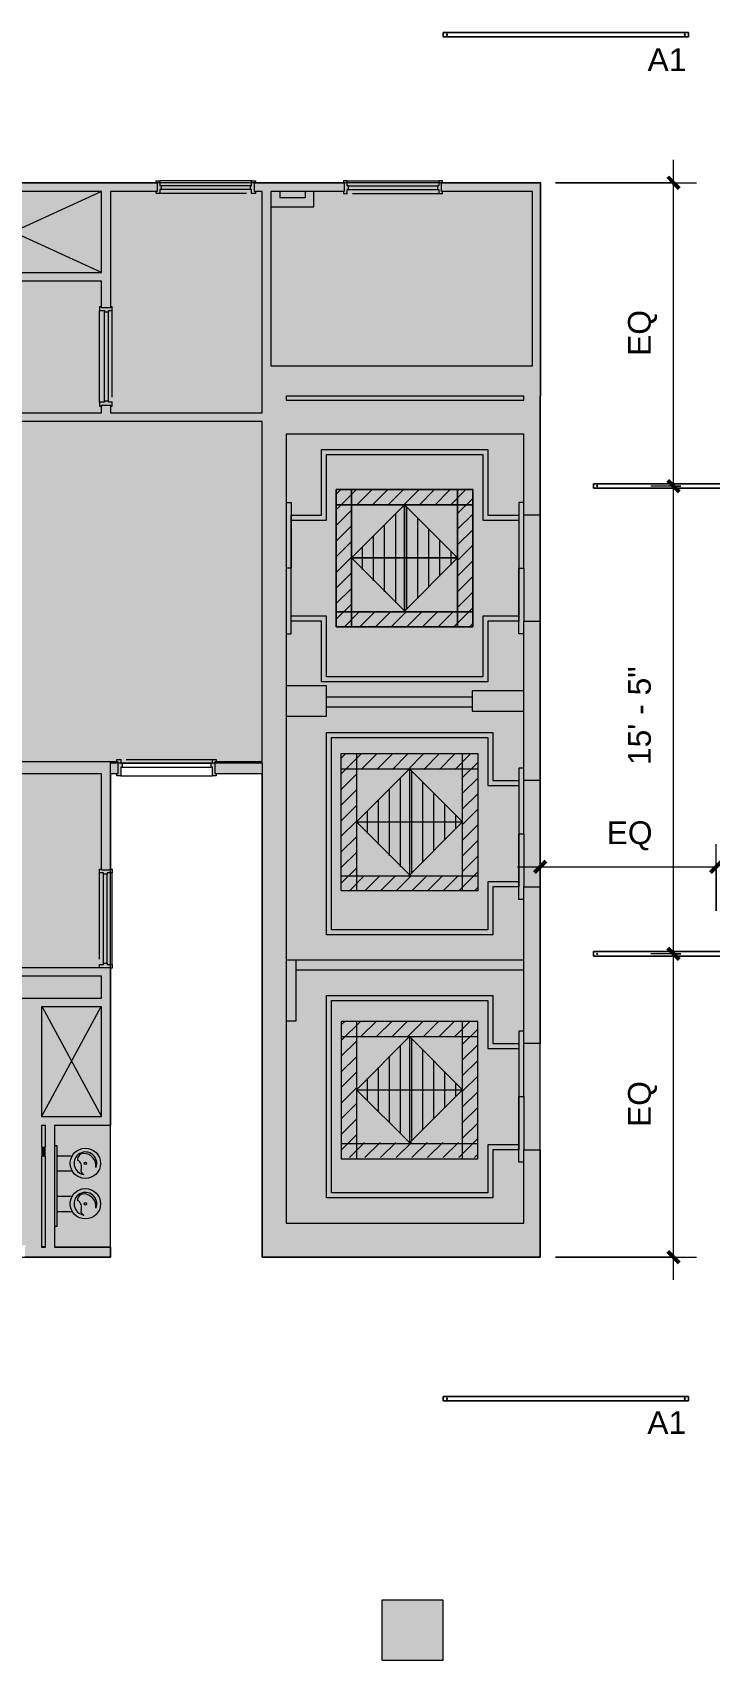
# Model space of a CAD drawing. Header units: inches. Extents: x 456 to 2535, y -5 to 2107.
# Drawn here: x 1291 to 1558, y 653 to 1297 of the extents above; entities that cross this region are included whole.
import ezdxf

# ---------------------------------------------------------------- set-up
doc = ezdxf.new("R2010")
doc.units = ezdxf.units.IN
doc.header["$MEASUREMENT"] = 0
for name, color, linetype, lineweight in [('A-ANNO-DIMS', 211, 'Continuous', 9), ('A-ANNO-DIMS-96', 211, 'Continuous', 9), ('A-DETL', 90, 'Continuous', 9), ('A-DETL-GENF', 92, 'Continuous', 9), ('A-DOOR', 31, 'Continuous', 13), ('A-WALL', 113, 'Continuous', 13), ('A-WALL-PATT', 111, 'Continuous', 13), ('CORE', 7, 'Continuous', 9), ('E-LITE-EQPM', 33, 'Continuous', 9), ('E-LITE-EQPM-IDEN', 33, 'Continuous', 9), ('I-WALL', 2, 'Continuous', 13), ('S-COLS', 52, 'Continuous', 13), ('Victor Bldg - 9th Floor_LINK_dwg', 8, 'Continuous', 9)]:
    doc.layers.add(name, color=color, linetype=linetype, lineweight=lineweight)
doc.styles.add('Arial', font='arial.ttf', dxfattribs={"height": 9})
doc.styles.add('Swis721 Lt BT', font='swissl.ttf', dxfattribs={"height": 9})
doc.dimstyles.new('OTJ_-_3_32__Linear__1_2__Tolerance', dxfattribs={"dimscale": 12, "dimtxt": 9.497835, "dimasz": 0.375, "dimexe": 0.75, "dimexo": 0.5, "dimgap": 0.5, "dimtad": 1, "dimdec": 1, "dimrnd": 0.5, "dimzin": 3, "dimdsep": 46, "dimlunit": 4, "dimtxsty": 'Swis721 Lt BT', "dimblk1": 'OBLIQUE', "dimblk2": 'OBLIQUE', "dimsah": 1, "dimcen": 0.09, "dimdle": 0.75, "dimazin": 0, "dimtfac": 1, "dimtdec": 4, "dimtix": 1, "dimtmove": 0, "dimatfit": 3, "dimfxl": 1, "dimtvp": 1, "dimfrac": 2, "dimtolj": 1, "dimtzin": 0, "dimarcsym": 2})

# ---------------------------------------------------------------- blocks, each defined once
blk = doc.blocks.new('Door - Single - Solid Door-6985269-REFLECTED CEILING PLAN')
at = {"layer": 'A-DOOR'}
h = blk.add_hatch(color=250, dxfattribs=at)
h.paths.add_polyline_path([(-14.13, 2.59), (-15.63, 2.59), (-15.63, 1.84), (-15.26, 1.84), (-15.26, -1.66), (-15.63, -1.66), (-15.63, -2.41), (-14.13, -2.41), (-14.13, -0.41), (-13.63, -0.41), (-13.63, 1.09), (-14.13, 1.09), (-14.13, 1.84)], flags=0)
h.paths.add_polyline_path([(23.62, 2.59), (22.12, 2.59), (22.12, 1.09), (21.62, 1.09), (21.62, -0.41), (22.12, -0.41), (22.12, -2.41), (23.62, -2.41), (23.62, -1.66), (23.24, -1.66), (23.24, 1.84), (23.62, 1.84), (23.62, 2.09)], flags=0)
at = {"layer": 'A-DOOR', "color": 8, "lineweight": 20}
for p, q in [((-15.63, 1.84), (-15.63, 2.59)), ((-15.63, 2.59), (-14.13, 2.59)), ((-14.13, 2.59), (-14.13, 1.09)), ((-14.13, 1.09), (-13.63, 1.09)), ((-13.63, 1.09), (-13.63, -0.41)), ((21.62, -0.41), (21.62, 1.09)), ((21.62, 1.09), (22.12, 1.09)), ((22.12, 1.09), (22.12, 2.59)), ((22.12, 2.59), (23.62, 2.59)), ((23.62, 2.59), (23.62, 1.84)), ((-15.63, -2.41), (-15.63, -1.66)), ((-14.13, -2.41), (-15.63, -2.41)), ((-13.63, -0.41), (-14.13, -0.41)), ((-14.13, -0.41), (-14.13, -2.41)), ((22.12, -0.41), (21.62, -0.41)), ((22.12, -2.41), (22.12, -0.41)), ((23.62, -2.41), (22.12, -2.41)), ((23.62, -1.66), (23.62, -2.41))]:
    blk.add_line(p, q, dxfattribs=at)
at = {"layer": 'A-DOOR', "lineweight": 9}
for p, q in [((-14.13, 2.59), (-14.01, 2.59)), ((-13.63, 1.09), (21.62, 1.09)), ((-12.06, 2.59), (22.12, 2.59)), ((-14.13, -2.41), (22.12, -2.41)), ((-13.63, -0.41), (21.62, -0.41))]:
    blk.add_line(p, q, dxfattribs=at)
blk = doc.blocks.new('Door - Single - Solid Door-6985272-REFLECTED CEILING PLAN')
at = {"layer": 'A-DOOR'}
h = blk.add_hatch(color=250, dxfattribs=at)
h.paths.add_polyline_path([(-15.26, -2.59), (-14.13, -2.59), (-14.13, -1.09), (-13.63, -1.09), (-13.63, 0.41), (-14.13, 0.41), (-14.13, 2.41), (-15.63, 2.41), (-15.63, 1.66), (-15.26, 1.66), (-15.26, -1.84), (-15.63, -1.84), (-15.63, -2.59)], flags=0)
h.paths.add_polyline_path([(23.24, -2.59), (23.62, -2.59), (23.62, -1.84), (23.24, -1.84), (23.24, 1.66), (23.62, 1.66), (23.62, 2.41), (22.12, 2.41), (22.12, 0.41), (21.62, 0.41), (21.62, -1.09), (22.12, -1.09), (22.12, -2.59)], flags=0)
at = {"layer": 'A-DOOR', "color": 8, "lineweight": 20}
for p, q in [((-14.13, 2.41), (-15.63, 2.41)), ((-15.63, 2.41), (-15.63, 1.66)), ((-14.13, 0.41), (-14.13, 2.41)), ((-13.63, 0.41), (-14.13, 0.41)), ((-13.63, -1.09), (-13.63, 0.41)), ((21.62, 0.41), (21.62, -1.09)), ((22.12, 0.41), (21.62, 0.41)), ((22.12, 2.41), (22.12, 0.41)), ((23.62, 2.41), (22.12, 2.41)), ((23.62, 1.66), (23.62, 2.41)), ((-15.63, -1.84), (-15.63, -2.59)), ((-15.63, -2.59), (-14.13, -2.59)), ((-14.13, -1.09), (-13.63, -1.09)), ((-14.13, -2.59), (-14.13, -1.09)), ((21.62, -1.09), (22.12, -1.09)), ((22.12, -1.09), (22.12, -2.59)), ((22.12, -2.59), (23.62, -2.59)), ((23.62, -2.59), (23.62, -1.84))]:
    blk.add_line(p, q, dxfattribs=at)
at = {"layer": 'A-DOOR', "lineweight": 9}
for p, q in [((-14.13, 2.41), (22.12, 2.41)), ((-13.63, 0.41), (21.62, 0.41)), ((-14.13, -2.59), (-14.01, -2.59)), ((-13.63, -1.09), (21.62, -1.09)), ((-12.06, -2.59), (22.12, -2.59))]:
    blk.add_line(p, q, dxfattribs=at)
blk = doc.blocks.new('Door - Single - Solid Door-V1-REFLECTED CEILING PLAN')
at = {"layer": 'A-DOOR'}
h = blk.add_hatch(color=250, dxfattribs=at)
h.paths.add_polyline_path([(-15.63, 2.41), (-15.63, 1.66), (-15.26, 1.66), (-15.26, -1.84), (-15.63, -1.84), (-15.63, -2.59), (-14.13, -2.59), (-14.13, -1.09), (-13.63, -1.09), (-13.63, 0.41), (-14.13, 0.41), (-14.13, 2.41), (-15.26, 2.41)], flags=0)
h.paths.add_polyline_path([(21.62, -0.76), (21.62, -1.09), (22.12, -1.09), (22.12, -2.59), (23.62, -2.59), (23.62, -1.84), (23.24, -1.84), (23.24, 1.66), (23.62, 1.66), (23.62, 2.41), (22.12, 2.41), (22.12, 0.41), (21.62, 0.41)], flags=0)
at = {"layer": 'A-DOOR', "color": 8, "lineweight": 20}
for p, q in [((-14.13, 2.41), (-15.63, 2.41)), ((-15.63, 2.41), (-15.63, 1.66)), ((-14.13, 0.41), (-14.13, 2.41)), ((-13.63, 0.41), (-14.13, 0.41)), ((-13.63, -1.09), (-13.63, 0.41)), ((21.62, 0.41), (21.62, -1.09)), ((22.12, 0.41), (21.62, 0.41)), ((22.12, 2.41), (22.12, 0.41)), ((23.62, 2.41), (22.12, 2.41)), ((23.62, 1.66), (23.62, 2.41)), ((-15.63, -1.84), (-15.63, -2.59)), ((-15.63, -2.59), (-14.13, -2.59)), ((-14.13, -1.09), (-13.63, -1.09)), ((-14.13, -2.59), (-14.13, -1.09)), ((21.62, -1.09), (22.12, -1.09)), ((22.12, -1.09), (22.12, -2.59)), ((22.12, -2.59), (23.62, -2.59)), ((23.62, -2.59), (23.62, -1.84))]:
    blk.add_line(p, q, dxfattribs=at)
at = {"layer": 'A-DOOR', "lineweight": 9}
for p, q in [((-14.13, 2.41), (22.12, 2.41)), ((-13.63, 0.41), (21.62, 0.41)), ((-14.13, -2.59), (-14.01, -2.59)), ((-13.63, -1.09), (21.62, -1.09)), ((-12.06, -2.59), (22.12, -2.59))]:
    blk.add_line(p, q, dxfattribs=at)
blk = doc.blocks.new('Door - Single - Solid Door-6985281-REFLECTED CEILING PLAN')
at = {"layer": 'A-DOOR'}
h = blk.add_hatch(color=250, dxfattribs=at)
h.paths.add_polyline_path([(23.62, -3.16), (23.62, -2.41), (23.24, -2.41), (23.24, 2.59), (23.62, 2.59), (23.62, 3.34), (22.12, 3.34), (22.12, 1.84), (21.62, 1.84), (21.62, 0.34), (22.12, 0.34), (22.12, -3.16), (23.55, -3.16)], flags=0)
h.paths.add_polyline_path([(-14.13, -3.16), (-14.13, 0.34), (-13.63, 0.34), (-13.63, 1.84), (-14.13, 1.84), (-14.13, 3.34), (-15.63, 3.34), (-15.63, 2.59), (-15.26, 2.59), (-15.26, -2.41), (-15.63, -2.41), (-15.63, -3.16), (-15.26, -3.16)], flags=0)
at = {"layer": 'A-DOOR', "color": 8, "lineweight": 20}
for p, q in [((-15.63, 2.59), (-15.63, 3.34)), ((-15.63, 3.34), (-14.13, 3.34)), ((-14.13, 3.34), (-14.13, 1.84)), ((-14.13, 1.84), (-13.63, 1.84)), ((-13.63, 0.34), (-14.13, 0.34)), ((-14.13, 0.34), (-14.13, -3.16)), ((-13.63, 1.84), (-13.63, 0.34)), ((21.62, 0.34), (21.62, 1.84)), ((21.62, 1.84), (22.12, 1.84)), ((22.12, 0.34), (21.62, 0.34)), ((22.12, 1.84), (22.12, 3.34)), ((22.12, 3.34), (23.62, 3.34)), ((22.12, -3.16), (22.12, 0.34)), ((23.62, 3.34), (23.62, 2.59)), ((-15.63, -3.16), (-15.63, -2.41)), ((-14.13, -3.16), (-15.63, -3.16)), ((23.62, -3.16), (22.12, -3.16)), ((23.62, -2.41), (23.62, -3.16))]:
    blk.add_line(p, q, dxfattribs=at)
at = {"layer": 'A-DOOR', "lineweight": 9}
for p, q in [((-14.13, 3.34), (-14.01, 3.34)), ((-13.63, 1.84), (21.62, 1.84)), ((-13.63, 0.34), (21.62, 0.34)), ((-12.06, 3.34), (22.12, 3.34)), ((-14.13, -3.16), (22.12, -3.16))]:
    blk.add_line(p, q, dxfattribs=at)
blk = doc.blocks.new('Door - Single - Solid Door-V2-REFLECTED CEILING PLAN')
at = {"layer": 'A-DOOR'}
h = blk.add_hatch(color=250, dxfattribs=at)
h.paths.add_polyline_path([(-15.63, -2.41), (-14.13, -2.41), (-14.13, -0.41), (-13.63, -0.41), (-13.63, 1.09), (-14.13, 1.09), (-14.13, 2.59), (-15.26, 2.59), (-15.26, -1.66), (-15.63, -1.66), (-15.63, -2.08)], flags=0)
h.paths.add_polyline_path([(21.62, 0.76), (21.62, -0.41), (22.12, -0.41), (22.12, -2.41), (23.62, -2.41), (23.62, -1.66), (23.24, -1.66), (23.24, 1.84), (23.62, 1.84), (23.62, 2.59), (22.12, 2.59), (22.12, 1.09), (21.62, 1.09)], flags=0)
at = {"layer": 'A-DOOR', "color": 8, "lineweight": 20}
for p, q in [((-15.26, 2.59), (-14.13, 2.59)), ((-14.13, 2.59), (-14.13, 1.09)), ((-14.13, 1.09), (-13.63, 1.09)), ((-13.63, 1.09), (-13.63, -0.41)), ((21.62, -0.41), (21.62, 1.09)), ((21.62, 1.09), (22.12, 1.09)), ((22.12, 1.09), (22.12, 2.59)), ((22.12, 2.59), (23.62, 2.59)), ((23.62, 2.59), (23.62, 1.84)), ((-15.63, -2.41), (-15.63, -1.66)), ((-14.13, -2.41), (-15.63, -2.41)), ((-13.63, -0.41), (-14.13, -0.41)), ((-14.13, -0.41), (-14.13, -2.41)), ((22.12, -0.41), (21.62, -0.41)), ((22.12, -2.41), (22.12, -0.41)), ((23.62, -2.41), (22.12, -2.41)), ((23.62, -1.66), (23.62, -2.41))]:
    blk.add_line(p, q, dxfattribs=at)
at = {"layer": 'A-DOOR', "lineweight": 9}
for p, q in [((-14.13, 2.59), (-14.01, 2.59)), ((-13.63, 1.09), (21.62, 1.09)), ((-12.06, 2.59), (22.12, 2.59)), ((-14.13, -2.41), (22.12, -2.41)), ((-13.63, -0.41), (21.62, -0.41))]:
    blk.add_line(p, q, dxfattribs=at)
blk = doc.blocks.new('Concrete-Rectangular-Column - 24 x 24-6985472-REFLECTED CEILING PLAN')
at = {"layer": 'S-COLS', "lineweight": 9}
blk.add_hatch(color=7, dxfattribs=at).paths.add_polyline_path([(-12, -12), (12, -12), (12, 12), (-12, 12)], flags=0)
at = {"layer": 'S-COLS', "color": 8, "lineweight": 20}
for p, q in [((-12, 12), (12, 12)), ((-12, -12), (-12, 12)), ((12, 12), (12, -12)), ((12, -12), (-12, -12))]:
    blk.add_line(p, q, dxfattribs=at)
blk = doc.blocks.new('Victor Bldg - 9th Floor_LINK_dwg__X10-7798799-REFLECTED CEILING PLAN')
at = {"layer": 'CORE'}
for p, q in [((1534, 1293.81), (1541.71, 1301.52)), ((1534, 1299.99), (1535.52, 1301.52)), ((1541.9, 1295.52), (1547.9, 1301.52)), ((1548.08, 1295.52), (1554.08, 1301.52)), ((1554.27, 1295.52), (1560.27, 1301.52)), ((1560.46, 1295.52), (1566.46, 1301.52)), ((1566.65, 1295.52), (1572.65, 1301.52)), ((1572.83, 1295.52), (1578.83, 1301.52)), ((1579.02, 1295.52), (1585.02, 1301.52)), ((1582, 1292.31), (1588, 1298.31)), ((1534, 1287.62), (1540, 1293.62)), ((1582, 1286.12), (1588, 1292.12)), ((1534, 1281.43), (1540, 1287.43)), ((1582, 1279.93), (1588, 1285.93)), ((1534, 1275.24), (1540, 1281.24)), ((1534, 1269.06), (1540, 1275.06)), ((1582, 1273.75), (1588, 1279.75)), ((1534, 1262.87), (1540, 1268.87)), ((1582, 1267.56), (1588, 1273.56)), ((1534, 1256.68), (1540, 1262.68)), ((1582, 1261.37), (1588, 1267.37)), ((1534, 1250.5), (1540, 1256.5)), ((1582, 1255.19), (1588, 1261.19)), ((1537.21, 1247.52), (1543.21, 1253.52)), ((1543.39, 1247.52), (1549.39, 1253.52)), ((1549.58, 1247.52), (1555.58, 1253.52)), ((1555.77, 1247.52), (1561.77, 1253.52)), ((1561.96, 1247.52), (1567.96, 1253.52)), ((1568.14, 1247.52), (1574.14, 1253.52)), ((1574.33, 1247.52), (1580.33, 1253.52)), ((1580.52, 1247.52), (1588, 1255)), ((1586.71, 1247.52), (1588, 1248.81))]:
    blk.add_line(p, q, dxfattribs=at)
blk = doc.blocks.new('Victor Bldg - 9th Floor_LINK_dwg__X11-7798798-REFLECTED CEILING PLAN')
at = {"layer": 'CORE'}
for p, q in [((1561.88, 1254.39), (1561.88, 1294.64)), ((1557.5, 1257.02), (1557.5, 1292.02)), ((1566.25, 1258.77), (1566.25, 1290.27)), ((1548.75, 1265.77), (1548.75, 1283.27)), ((1553.12, 1261.39), (1553.12, 1287.64)), ((1570.62, 1263.14), (1570.62, 1285.89)), ((1575, 1267.52), (1575, 1281.52)), ((1544.38, 1270.14), (1544.38, 1278.89)), ((1579.38, 1271.89), (1579.38, 1277.14))]:
    blk.add_line(p, q, dxfattribs=at)
blk = doc.blocks.new('Victor Bldg - 9th Floor_LINK_dwg-6972240-REFLECTED CEILING PLAN')
at = {"layer": 'CORE'}
for p, q in [((1318, 1234.5), (1248, 1202.5)), ((1318, 1202.5), (1248, 1234.5)), ((1388.5, 1234.5), (1388.5, 1232)), ((1491.5, 1106.5), (1491.5, 1064.5)), ((1464.5, 1034.5), (1407, 1034.5)), ((1464.5, 1030.5), (1407, 1030.5)), ((1464.5, 1029), (1485, 1029)), ((1418.79, 1012.2), (1418.79, 957.87)), ((1460.79, 957.87), (1460.79, 1012.2)), ((1412.79, 1006.2), (1466.79, 1006.2)), ((1439.79, 1006.2), (1439.79, 963.87)), ((1491.5, 1001.5), (1491.5, 959.5)), ((1412.79, 963.87), (1466.79, 963.87)), ((1485, 926.5), (1395, 926.5)), ((1317.73, 912), (1294.25, 868.63)), ((1294.52, 912), (1318, 868.63)), ((1418.79, 906.23), (1418.79, 851.9)), ((1460.79, 851.9), (1460.79, 906.23)), ((1412.79, 900.23), (1466.79, 900.23)), ((1418.79, 879.23), (1439.79, 900.23)), ((1491.5, 855.5), (1491.5, 897.5)), ((1412.79, 857.9), (1466.79, 857.9)), ((1300.38, 853.12), (1306.68, 853.12)), ((1300.38, 847.12), (1306.68, 847.12)), ((1300.38, 837.12), (1306.68, 837.12)), ((1300.38, 831.12), (1306.68, 831.12)), ((1295.88, 817.13), (1294.25, 817.13)), ((1321.5, 817), (1321.5, 817.13))]:
    blk.add_line(p, q, dxfattribs=at)
at = {"layer": 'CORE', "flags": 128}
for points in [[(1385, 1228.5), (1402, 1228.5), (1402, 1234.5)], [(1398.5, 1234.5), (1398.5, 1232), (1388.5, 1232)], [(1391, 1111.46), (1393, 1111.46), (1393, 1085.5), (1391, 1085.5)], [(1437.82, 1068.29), (1437.82, 1110.61), (1458.82, 1089.61), (1437.82, 1110.61), (1437.82, 1068.29)], [(1485, 1111.46), (1483, 1111.46), (1483, 1085.5), (1485, 1085.5), (1485, 1106.5)], [(1458.82, 1089.61), (1437.5, 1068.29), (1458.82, 1089.61), (1416.82, 1089.61), (1438.15, 1068.29), (1416.82, 1089.61), (1458.82, 1089.61)], [(1391, 1059.54), (1393, 1059.54), (1393, 1085.5), (1391, 1085.5)], [(1485, 1059.54), (1483, 1059.54), (1483, 1085.5), (1485, 1085.5), (1485, 1064.5)], [(1391, 1027), (1407, 1027), (1407, 1039), (1391, 1039)], [(1485, 1037), (1464.5, 1037), (1464.5, 1029)], [(1407, 1020.5), (1472.72, 1020.5), (1472.72, 1001.5), (1483, 1001.5), (1483, 959.5), (1472.72, 959.5), (1472.72, 940.5), (1407, 940.5), (1407, 1020.5)], [(1409, 1018.5), (1470.72, 1018.5), (1470.72, 999.5), (1483, 999.5), (1483, 961.5), (1470.72, 961.5), (1470.72, 942.5), (1409, 942.5), (1409, 1018.5)], [(1439.46, 963.87), (1460.79, 985.2), (1439.79, 1006.2), (1418.79, 985.2)], [(1485, 1006.46), (1483, 1006.46), (1483, 980.5), (1485, 980.5), (1485, 1001.5)], [(1440.12, 963.87), (1418.79, 985.2), (1460.79, 985.2)], [(1485, 954.54), (1483, 954.54), (1483, 980.5), (1485, 980.5), (1485, 959.5)], [(1485, 930.5), (1395, 930.5), (1391, 930.5)], [(1391, 906.5), (1395, 906.5), (1395, 930.5)], [(1407, 916.5), (1472.72, 916.5), (1472.72, 897.5), (1483, 897.5), (1483, 855.5), (1472.72, 855.5), (1472.72, 836.5), (1407, 836.5), (1407, 916.5)], [(1409, 914.5), (1470.72, 914.5), (1470.72, 895.5), (1483, 895.5), (1483, 857.5), (1470.72, 857.5), (1470.72, 838.5), (1409, 838.5), (1409, 914.5)], [(1485, 902.46), (1483, 902.46), (1483, 876.5), (1485, 876.5), (1485, 897.5)], [(1439.46, 857.9), (1460.79, 879.23), (1439.79, 900.23), (1439.79, 857.9)], [(1440.12, 857.9), (1418.79, 879.23), (1460.79, 879.23)], [(1485, 850.54), (1483, 850.54), (1483, 876.5), (1485, 876.5), (1485, 855.5)], [(1299.38, 817.13), (1321.5, 817.13), (1321.5, 865.13)], [(1299.38, 857.12), (1300.38, 857.12), (1300.38, 825.12), (1299.38, 825.12)]]:
    blk.add_lwpolyline(points, dxfattribs=at)
for points in [[(1393, 1064.5), (1393, 1106.5), (1405, 1106.5), (1405, 1132.51), (1470.72, 1132.51), (1470.72, 1106.5), (1483, 1106.5), (1483, 1064.5), (1470.72, 1064.5), (1470.72, 1040.51), (1405, 1040.51), (1405, 1064.5)], [(1393, 1066.5), (1393, 1104.5), (1407, 1104.5), (1407, 1130.51), (1468.72, 1130.51), (1468.72, 1104.5), (1483, 1104.5), (1483, 1066.5), (1468.72, 1066.5), (1468.72, 1042.51), (1407, 1042.51), (1407, 1066.5)], [(1464.82, 1116.61), (1464.82, 1062.29), (1464.82, 1116.61), (1410.82, 1116.61)], [(1464.82, 1062.29), (1410.82, 1062.29), (1410.82, 1116.61), (1410.82, 1062.29)], [(1416.82, 1062.29), (1416.82, 1116.61)], [(1458.82, 1116.61), (1458.82, 1062.29)], [(1464.82, 1110.61), (1410.82, 1110.61)], [(1437.82, 1110.61), (1416.82, 1089.61)], [(1464.82, 1068.29), (1410.82, 1068.29)], [(1412.79, 957.87), (1412.79, 1012.2), (1466.79, 1012.2), (1466.79, 957.87)], [(1466.79, 906.23), (1412.79, 906.23), (1412.79, 851.9), (1466.79, 851.9)]]:
    blk.add_lwpolyline(points, close=True, dxfattribs=at)
at = {"layer": 'CORE'}
for centre, radius in [((1311.63, 850.12), 6), ((1311.63, 850.12), 0.5), ((1311.63, 834.12), 6), ((1311.63, 834.12), 0.5)]:
    blk.add_circle(centre, radius, dxfattribs=at)
for centre, radius, start, end in [((1311.63, 850.12), 4.5, 337.88362, 261.73495), ((1310.91, 851.65), 2.38, 89.66506, 186.14742), ((1307.28, 848.8), 2.88, 336.53444, 64.00127), ((1310.88, 849.07), 4.95, 352.54944, 89.56645), ((1311.51, 847.22), 1.64, 164.7948, 251.19743), ((1311.63, 834.12), 4.5, 337.88362, 261.73495), ((1310.91, 835.65), 2.38, 89.66506, 186.14742), ((1310.88, 833.07), 4.95, 352.54944, 89.56645), ((1307.28, 832.8), 2.88, 336.53444, 64.00127), ((1311.51, 831.22), 1.64, 164.7948, 251.19743)]:
    blk.add_arc(centre, radius, start, end, dxfattribs=at)
for name, p in [('Victor Bldg - 9th Floor_LINK_dwg__X10-7798799-REFLECTED CEILING PLAN', (-123.18, -185.19)), ('Victor Bldg - 9th Floor_LINK_dwg__X11-7798798-REFLECTED CEILING PLAN', (-123.18, -185.19)), ('Victor Bldg - 9th Floor_LINK_dwg__X10-7798799-REFLECTED CEILING PLAN', (-121.21, -289.6)), ('Victor Bldg - 9th Floor_LINK_dwg__X11-7798798-REFLECTED CEILING PLAN', (-121.21, -289.6)), ('Victor Bldg - 9th Floor_LINK_dwg__X10-7798799-REFLECTED CEILING PLAN', (-121.21, -395.12)), ('Victor Bldg - 9th Floor_LINK_dwg__X11-7798798-REFLECTED CEILING PLAN', (-121.21, -395.12))]:
    blk.add_blockref(name, p)
blk = doc.blocks.new('L-Pendant-Axis-Sculpt-Direct_Indirect - SCDI-F-8-4584194-REFLECTED CEILING PLAN')
at = {"layer": 'A-DETL-GENF'}
for p, q in [((-48.5, -0.875), (-48.5, 0.875)), ((-48.5, 0.875), (48.5, 0.875)), ((48.5, 0.875), (-48.5, 0.875)), ((-48.5, 0.875), (-48.5, -0.875)), ((48.5, 0.875), (48.5, -0.875)), ((48.5, -0.875), (48.5, 0.875)), ((48.5, -0.875), (-48.5, -0.875)), ((-48.5, -0.875), (48.5, -0.875))]:
    blk.add_line(p, q, dxfattribs=at)
for centre in [(-47, 0), (47, 0)]:
    blk.add_circle(centre, 0.25, dxfattribs=at)
blk = doc.blocks.new('DIMBLOCK10-REFLECTED CEILING PLAN')
at = {"layer": 'A-ANNO-DIMS-96', "lineweight": 50}
for p, q in [((1544.2, 933), (1541.95, 935.25)), ((1544.2, 933), (1546.45, 930.75)), ((1544.2, 813), (1541.95, 815.25)), ((1544.2, 813), (1546.45, 810.75))]:
    blk.add_line(p, q, dxfattribs=at)
at = {"layer": 'A-ANNO-DIMS-96'}
for p, q in [((1547.02, 933), (1535.2, 933)), ((1544.2, 804), (1544.2, 933)), ((1544.2, 933), (1547.02, 933)), ((1497.5, 813), (1553.2, 813)), ((1544.2, 813), (1497.5, 813))]:
    blk.add_line(p, q, dxfattribs=at)
at = {"layer": 'A-ANNO-DIMS-96', "color": 0, "insert": (1526.19, 864.48), "char_height": 9, "width": 20.443, "attachment_point": 1, "rotation": 90, "line_spacing_factor": 1.005062, "style": 'Swis721 Lt BT'}
blk.add_mtext('EQ', dxfattribs=at)
blk = doc.blocks.new('_Oblique')
at = {"color": 0, "linetype": 'ByBlock', "lineweight": -2}
blk.add_line((-0.5, -0.5), (0.5, 0.5), dxfattribs=at)
blk = doc.blocks.new('DIMBLOCK11-REFLECTED CEILING PLAN')
at = {"layer": 'A-ANNO-DIMS-96'}
for p, q in [((1547.02, 1118), (1535.2, 1118)), ((1544.2, 933), (1544.2, 1118)), ((1544.2, 1118), (1547.02, 1118)), ((1547.02, 933), (1535.2, 933)), ((1544.2, 933), (1547.02, 933))]:
    blk.add_line(p, q, dxfattribs=at)
at = {"layer": 'A-ANNO-DIMS-96', "lineweight": 50}
for p, q in [((1544.2, 1118), (1541.95, 1120.25)), ((1544.2, 1118), (1546.45, 1115.75)), ((1544.2, 933), (1541.95, 935.25)), ((1544.2, 933), (1546.45, 930.75))]:
    blk.add_line(p, q, dxfattribs=at)
at = {"layer": 'A-ANNO-DIMS-96', "color": 0, "insert": (1526.19, 1007.64), "char_height": 9, "width": 42.8759, "attachment_point": 1, "rotation": 90, "line_spacing_factor": 1.005062, "style": 'Swis721 Lt BT'}
blk.add_mtext('15\' - 5"', dxfattribs=at)
blk = doc.blocks.new('DIMBLOCK12-REFLECTED CEILING PLAN')
at = {"layer": 'A-ANNO-DIMS-96'}
for p, q in [((1544.2, 1118), (1544.2, 1247)), ((1497.5, 1238), (1553.2, 1238)), ((1544.2, 1238), (1497.5, 1238)), ((1547.02, 1118), (1535.2, 1118)), ((1544.2, 1118), (1547.02, 1118))]:
    blk.add_line(p, q, dxfattribs=at)
at = {"layer": 'A-ANNO-DIMS-96', "lineweight": 50}
for p, q in [((1544.2, 1238), (1541.95, 1240.25)), ((1544.2, 1238), (1546.45, 1235.75)), ((1544.2, 1118), (1541.95, 1120.25)), ((1544.2, 1118), (1546.45, 1115.75))]:
    blk.add_line(p, q, dxfattribs=at)
at = {"layer": 'A-ANNO-DIMS-96', "color": 0, "insert": (1526.19, 1169.48), "char_height": 9, "width": 20.443, "attachment_point": 1, "rotation": 90, "line_spacing_factor": 1.005062, "style": 'Swis721 Lt BT'}
blk.add_mtext('EQ', dxfattribs=at)
blk = doc.blocks.new('DIMBLOCK13-REFLECTED CEILING PLAN')
at = {"layer": 'A-ANNO-DIMS-96'}
for p, q in [((1491.5, 965.5), (1491.5, 976.38)), ((1561, 950.01), (1561, 976.38)), ((1482.5, 967.38), (1561, 967.38)), ((1491.5, 967.38), (1491.5, 965.5)), ((1561, 967.38), (1561, 950.01))]:
    blk.add_line(p, q, dxfattribs=at)
at = {"layer": 'A-ANNO-DIMS-96', "lineweight": 50}
for p, q in [((1491.5, 967.38), (1489.25, 965.13)), ((1491.5, 967.38), (1493.75, 969.63)), ((1561, 967.38), (1558.75, 965.13)), ((1561, 967.38), (1563.25, 969.63))]:
    blk.add_line(p, q, dxfattribs=at)
at = {"layer": 'A-ANNO-DIMS-96', "color": 0, "insert": (1517.73, 985.39), "char_height": 9, "width": 20.443, "attachment_point": 1, "line_spacing_factor": 1.005062, "style": 'Swis721 Lt BT'}
blk.add_mtext('EQ', dxfattribs=at)

msp = doc.modelspace()

# ---------------------------------------------------------------- hatches: boundary and pattern name
at = {"layer": 'A-DETL-GENF'}
h = msp.add_hatch(color=9, dxfattribs=at)
h.paths.add_polyline_path([(1250.37, 813.06), (1286.62, 813.06), (1286.62, 814.75), (1286.12, 814.75), (1286.12, 816.25), (1286.62, 816.25), (1286.62, 817.75), (1288.12, 817.75), (1288.12, 817), (1290.75, 817), (1290.75, 911), (1058.5, 911), (1058.5, 817), (1248.87, 817), (1248.87, 817.75), (1250.37, 817.75), (1250.37, 816.25), (1250.87, 816.25), (1250.87, 814.75), (1250.37, 814.75)], flags=0)
h.paths.add_polyline_path([(1004.37, 813.06), (1040.62, 813.06), (1040.62, 813.75), (1040.12, 813.75), (1040.12, 815.25), (1040.62, 815.25), (1040.62, 818.38), (1042.12, 818.38), (1042.12, 817.63), (1052.5, 817.63), (1052.5, 912.5), (993, 912.5), (993, 916), (993.12, 916), (993.12, 951.5), (990.5, 951.5), (990.5, 950.75), (989, 950.75), (989, 955.25), (988.5, 955.25), (988.5, 956.75), (989, 956.75), (989, 958.25), (990.5, 958.25), (990.5, 957.5), (993.12, 957.5), (993.12, 1017.13), (996.62, 1017.13), (996.62, 1017), (1016.5, 1017), (1016.5, 1037.5), (1036, 1037.5), (1036, 1234.5), (867.38, 1234.5), (867.38, 957.5), (951.25, 957.5), (951.25, 958.25), (952.75, 958.25), (952.75, 956.75), (953.25, 956.75), (953.25, 955.25), (952.75, 955.25), (952.75, 950.75), (951.25, 950.75), (951.25, 951.5), (907.38, 951.5), (907.38, 817.63), (1002.87, 817.63), (1002.87, 818.38), (1004.37, 818.38), (1004.37, 815.25), (1004.87, 815.25), (1004.87, 813.75), (1004.37, 813.75)], flags=0)
h.paths.add_polyline_path([(1294.25, 817), (1295.88, 817), (1295.88, 853), (1294.25, 853), (1294.25, 817.93)], flags=0)
h.paths.add_polyline_path([(1299.38, 817), (1321.5, 817), (1321.5, 865.12), (1299.38, 865.12), (1299.38, 817.5)], flags=0)
h.paths.add_polyline_path([(1637, 818), (1730.63, 818), (1730.63, 1147.5), (1737.13, 1147.5), (1737.13, 1146.5), (1767.13, 1146.5), (1767.13, 1192.06), (1766.38, 1192.06), (1766.38, 1193.56), (1770.88, 1193.56), (1770.88, 1194.06), (1772.38, 1194.06), (1772.38, 1193.56), (1773.13, 1193.56), (1773.13, 1229.81), (1772.38, 1229.81), (1772.38, 1229.31), (1770.88, 1229.31), (1770.88, 1229.81), (1766.38, 1229.81), (1766.38, 1231.31), (1767.13, 1231.31), (1767.13, 1233.38), (1636.5, 1233.38), (1636.5, 1147.5), (1637, 1147.5), (1637, 1106.5), (1630.5, 1106.5), (1630.5, 1064.5), (1637, 1064.5), (1637, 1001.5), (1630.5, 1001.5), (1630.5, 959.5), (1637, 959.5), (1637, 897.5), (1630.5, 897.5), (1630.5, 855.5), (1637, 855.5), (1637, 820.09)], flags=0)
h.paths.add_polyline_path([(1737.13, 818), (1947.62, 818), (1947.62, 994.5), (1842, 994.5), (1842, 1002.5), (1843.49, 1002.5), (1843.49, 1138.5), (1842, 1138.5), (1842, 1141.5), (1814.75, 1141.5), (1814.75, 1140.75), (1813.25, 1140.75), (1813.25, 1142.25), (1812.75, 1142.25), (1812.75, 1143.75), (1813.25, 1143.75), (1813.25, 1146.5), (1777, 1146.5), (1777, 1143.75), (1777.5, 1143.75), (1777.5, 1142.25), (1777, 1142.25), (1777, 1140.75), (1775.5, 1140.75), (1775.5, 1141.5), (1737.13, 1141.5), (1737.13, 818.35)], flags=0)
h.paths.add_polyline_path([(1977, 818), (1977, 994.5), (1953, 994.5), (1953, 818)], flags=0)
h.paths.add_polyline_path([(1483.9, 826.5), (1485, 826.5), (1485, 855.5), (1491.5, 855.5), (1491.5, 897.5), (1485, 897.5), (1485, 959.5), (1491.5, 959.5), (1491.5, 1001.5), (1485, 1001.5), (1485, 1064.5), (1491.5, 1064.5), (1491.5, 1106.5), (1485, 1106.5), (1485, 1138.5), (1391, 1138.5), (1391, 826.5)], flags=0)
h.paths.add_polyline_path([(1294.25, 856.5), (1295.88, 856.5), (1295.88, 865.12), (1294.25, 865.12)], flags=0)
h.paths.add_polyline_path([(1312.5, 868.62), (1318, 868.62), (1318, 912), (1294.25, 912), (1294.25, 868.62), (1303.96, 868.62)], flags=0)
h.paths.add_polyline_path([(1291.79, 915.5), (1318, 915.5), (1318, 924.12), (1261, 924.12), (1261, 915.5), (1290.75, 915.5)], flags=0)
h.paths.add_polyline_path([(1238.74, 915.5), (1257.5, 915.5), (1257.5, 957), (1213, 957), (1213, 915.5)], flags=0)
h.paths.add_polyline_path([(1108.31, 915.5), (1208, 915.5), (1208, 932.5), (1047.22, 932.5), (1047.22, 916), (1052.5, 916), (1052.5, 915.5), (1058.5, 915.5)], flags=0)
h.paths.add_polyline_path([(996.62, 916), (1023.22, 916), (1023.22, 936.5), (1026.38, 936.5), (1026.38, 1013.5), (996.62, 1013.5), (996.62, 919.8)], flags=0)
h.paths.add_polyline_path([(1303.96, 927.62), (1317.25, 927.62), (1317.25, 928.75), (1318.75, 928.75), (1318.75, 929.25), (1320.25, 929.25), (1320.25, 928.75), (1321.5, 928.75), (1321.5, 965), (1320.25, 965), (1320.25, 964.5), (1318.75, 964.5), (1318.75, 965), (1317.25, 965), (1317.25, 966.5), (1318, 966.5), (1318, 1004.12), (1261, 1004.12), (1261, 1009.12), (1281.5, 1009.12), (1281.5, 1066.12), (1042, 1066.12), (1042, 936.5), (1208, 936.5), (1208, 960.5), (1261, 960.5), (1261, 927.62), (1294.25, 927.62)], flags=0)
h.paths.add_polyline_path([(1029.88, 936.5), (1038.5, 936.5), (1038.5, 1013.5), (1029.88, 1013.5), (1029.88, 951.5)], flags=0)
h.paths.add_polyline_path([(862, 957.5), (862, 1234.5), (838, 1234.5), (838, 1037.5), (853, 1037.5), (853, 1013.5), (838, 1013.5), (838, 957.5)], flags=0)
h.paths.add_polyline_path([(1895.55, 1000.5), (1968.5, 1000.5), (1968.5, 1018.5), (1980, 1018.5), (1980, 1212.5), (1968.5, 1212.5), (1968.5, 1232.5), (1885.86, 1232.5), (1885.86, 1230.87), (1886.61, 1230.87), (1886.61, 1229.37), (1885.11, 1229.37), (1885.11, 1228.87), (1883.61, 1228.87), (1883.61, 1229.37), (1880.43, 1229.37), (1880.43, 1193.38), (1876.13, 1193.38), (1876.13, 1157.5), (1880.36, 1157.5), (1880.36, 1191.62), (1879.61, 1191.62), (1879.61, 1193.12), (1883.61, 1193.12), (1883.61, 1193.62), (1885.11, 1193.62), (1885.11, 1193.12), (1886.61, 1193.12), (1886.61, 1191.62), (1885.86, 1191.62), (1885.86, 1000.5)], flags=0)
h.paths.add_polyline_path([(1876.13, 1002.5), (1876.99, 1002.5), (1876.99, 1138.5), (1848.49, 1138.5), (1848.49, 1002.5)], flags=0)
h.paths.add_polyline_path([(1361.88, 1008.5), (1361.88, 1009.87), (1363.38, 1009.87), (1363.38, 1009.12), (1381.5, 1009.12), (1381.5, 1143.5), (1285, 1143.5), (1285, 1009.12), (1324.13, 1009.12), (1324.13, 1009.87), (1325.63, 1009.87), (1325.63, 1008.5), (1361.38, 1008.5)], flags=0)
h.paths.add_polyline_path([(1281.5, 1070.12), (1281.5, 1080.12), (1042, 1080.12), (1042, 1070.12), (1280.95, 1070.12)], flags=0)
h.paths.add_polyline_path([(1125, 1084.12), (1281.5, 1084.12), (1281.5, 1147), (1318, 1147), (1318, 1149.62), (1317.25, 1149.62), (1317.25, 1151.13), (1319.25, 1151.13), (1319.25, 1151.63), (1320.75, 1151.63), (1320.75, 1151.13), (1322.25, 1151.13), (1322.25, 1149.62), (1321.5, 1149.62), (1321.5, 1147), (1381.5, 1147), (1381.5, 1234.5), (1378.88, 1234.5), (1378.88, 1233.75), (1377.38, 1233.75), (1377.38, 1235.25), (1376.88, 1235.25), (1376.88, 1236.75), (1377.38, 1236.75), (1377.38, 1238), (1341.13, 1238), (1341.13, 1236.75), (1341.63, 1236.75), (1341.63, 1235.25), (1341.13, 1235.25), (1341.13, 1233.75), (1339.63, 1233.75), (1339.63, 1234.5), (1321.5, 1234.5), (1321.5, 1188.88), (1322.25, 1188.88), (1322.25, 1187.38), (1320.75, 1187.38), (1320.75, 1186.88), (1319.25, 1186.88), (1319.25, 1187.38), (1317.25, 1187.38), (1317.25, 1188.88), (1318, 1188.88), (1318, 1199), (1248, 1199), (1248, 1191.75), (1243, 1191.75), (1243, 1215.75), (1130, 1215.75), (1130, 1191.75), (1125, 1191.75), (1125, 1215.75), (1042, 1215.75), (1042, 1084.12), (1101.5, 1084.12)], flags=0)
h.paths.add_polyline_path([(1710.5, 1141), (1657.5, 1141), (1657.5, 1147.5), (1710.5, 1147.5), (1710.5, 1141.5)], flags=0)
h.paths.add_polyline_path([(1848.49, 1146.5), (1880.36, 1146.5), (1880.36, 1154), (1828.63, 1154), (1828.63, 1146.5), (1843.49, 1146.5)], flags=0)
h.paths.add_polyline_path([(1485, 1152), (1485, 1153.5), (1391, 1153.5), (1391, 1152), (1484.16, 1152)], flags=0)
h.paths.add_polyline_path([(1491.5, 1153.5), (1491.69, 1153.5), (1491.69, 1238), (1491.5, 1238), (1491.5, 1159.5)], flags=0)
h.paths.add_polyline_path([(1488.38, 1165.5), (1488.38, 1234.5), (1452.88, 1234.5), (1452.88, 1233.75), (1451.38, 1233.75), (1451.38, 1235.25), (1450.88, 1235.25), (1450.88, 1236.75), (1451.38, 1236.75), (1451.38, 1238), (1415.13, 1238), (1415.13, 1236.75), (1415.63, 1236.75), (1415.63, 1235.25), (1415.13, 1235.25), (1415.13, 1233.75), (1413.62, 1233.75), (1413.62, 1234.5), (1385, 1234.5), (1385, 1165.5), (1485, 1165.5)], flags=0)
h.paths.add_polyline_path([(1260.84, 1202.5), (1318, 1202.5), (1318, 1234.5), (1247.63, 1234.5), (1247.63, 1219.75), (1248, 1219.75), (1248, 1202.5), (1249.24, 1202.5)], flags=0)
h.paths.add_polyline_path([(1098, 1219.75), (1098, 1234.5), (1042, 1234.5), (1042, 1219.75)], flags=0)
h.paths.add_polyline_path([(1244.13, 1219.75), (1244.13, 1232), (1101.5, 1232), (1101.5, 1219.75), (1243, 1219.75)], flags=0)
at = {"layer": 'A-WALL-PATT', "lineweight": 9}
h = msp.add_hatch(color=7, dxfattribs=at)
h.paths.add_polyline_path([(1452.5, 1234.5), (1488.38, 1234.5), (1488.38, 1238), (1452.5, 1238)], flags=0)
h.paths.add_polyline_path([(1378.5, 1234.5), (1414, 1234.5), (1414, 1238), (1378.5, 1238)], flags=0)
h.paths.add_polyline_path([(1321.5, 1234.5), (1340, 1234.5), (1340, 1238), (1245.88, 1238), (1245.88, 1234.5), (1321.28, 1234.5)], flags=0)
for points in [[(1491.5, 1159.5), (1491.5, 1238), (1488.38, 1238), (1488.38, 1159.5)], [(1381.5, 1159.5), (1385, 1159.5), (1385, 1234.5), (1381.5, 1234.5), (1381.5, 1162.31)], [(1318, 1199), (1318, 1202.5), (1248, 1202.5), (1248, 1199), (1303.96, 1199)], [(1391, 1153.5), (1485, 1153.5), (1485, 1159.5), (1488.38, 1159.5), (1488.38, 1165.5), (1385, 1165.5), (1385, 1159.5), (1391, 1159.5)], [(1381.5, 826.5), (1391, 826.5), (1391, 1159.5), (1381.5, 1159.5), (1381.5, 1004.12)], [(1491.5, 1106.5), (1491.5, 1159.5), (1485, 1159.5), (1485, 1106.5)], [(1369.18, 1143.5), (1381.5, 1143.5), (1381.5, 1147), (1285, 1147), (1285, 1143.5), (1352.18, 1143.5)], [(1391, 1138.5), (1485, 1138.5), (1485, 1152), (1391, 1152), (1391, 1143.5)], [(1485, 1001.5), (1491.5, 1001.5), (1491.5, 1064.5), (1485, 1064.5), (1485, 1004.12)], [(1491.5, 897.5), (1491.5, 959.5), (1485, 959.5), (1485, 897.5)], [(1281.5, 924.12), (1318, 924.12), (1318, 927.62), (1261, 927.62), (1261, 924.12)], [(1108.31, 911), (1294.25, 911), (1294.25, 915.5), (1058.5, 915.5), (1058.5, 911)], [(1294.25, 912), (1318, 912), (1318, 915.5), (1294.25, 915.5)], [(1290.75, 817), (1294.25, 817), (1294.25, 911), (1290.75, 911), (1290.75, 837.99)], [(1295.88, 865.12), (1318, 865.12), (1318, 868.62), (1294.25, 868.62), (1294.25, 865.12)], [(1295.88, 817), (1299.38, 817), (1299.38, 865.12), (1295.88, 865.12), (1295.88, 817.63)], [(1295.88, 853), (1295.88, 856.5), (1294.25, 856.5), (1294.25, 853)], [(1491.5, 813), (1491.5, 855.5), (1485, 855.5), (1485, 813)], [(1381.5, 813), (1485, 813), (1485, 826.5), (1381.5, 826.5)]]:
    msp.add_hatch(color=7, dxfattribs=at).paths.add_polyline_path(points, flags=0)
h = msp.add_hatch(color=7, dxfattribs=at)
h.paths.add_polyline_path([(1318, 1147), (1321.5, 1147), (1321.5, 1150), (1318, 1150)], flags=0)
h.paths.add_polyline_path([(1318, 1188.5), (1321.5, 1188.5), (1321.5, 1234.5), (1318, 1234.5), (1318, 1199)], flags=0)
h = msp.add_hatch(color=7, dxfattribs=at)
h.paths.add_polyline_path([(1369.18, 1004.12), (1381.5, 1004.12), (1381.5, 1009.12), (1363, 1009.12), (1363, 1004.12)], flags=0)
h.paths.add_polyline_path([(1291.79, 1004.12), (1324.5, 1004.12), (1324.5, 1009.12), (1261, 1009.12), (1261, 1004.12), (1290.75, 1004.12)], flags=0)
h = msp.add_hatch(color=7, dxfattribs=at)
h.paths.add_polyline_path([(1321.5, 865.12), (1321.5, 927.62), (1318, 927.62), (1318, 865.12)], flags=0)
h.paths.add_polyline_path([(1318.22, 966.12), (1321.5, 966.12), (1321.5, 1004.12), (1318, 1004.12), (1318, 966.12)], flags=0)
h = msp.add_hatch(color=7, dxfattribs=at)
h.paths.add_polyline_path([(1318, 813), (1321.5, 813), (1321.5, 817), (1287.75, 817), (1287.75, 813), (1303.96, 813)], flags=0)
h.paths.add_polyline_path([(1108.31, 813), (1249.25, 813), (1249.25, 817), (1055.5, 817), (1055.5, 813)], flags=0)

# ---------------------------------------------------------------- linework, layer by layer
at = {"layer": 'A-DETL'}
for p, q in [((1491.69, 1238), (829, 1238)), ((1491.69, 1153.5), (1491.69, 1238)), ((1491.5, 813), (1491.5, 1153.5)), ((1491.5, 1153.5), (1491.69, 1153.5)), ((1321.5, 813.06), (1321.5, 1008.5)), ((1321.5, 1008.5), (1381.5, 1008.5)), ((1381.5, 1008.5), (1381.5, 813)), ((902.81, 813.06), (1312.5, 813.06)), ((1312.5, 813.06), (1321.5, 813.06)), ((1381.5, 813), (1491.5, 813))]:
    msp.add_line(p, q, dxfattribs=at)
at = {"layer": 'A-WALL', "color": 8, "lineweight": 20}
for p, q in [((1488.38, 1238), (1491.5, 1238)), ((1491.5, 1238), (1491.5, 1159.5)), ((1488.38, 1165.5), (1488.38, 1234.5)), ((1261, 915.5), (1294.25, 915.5)), ((1294.25, 912), (1294.25, 911)), ((1321.5, 813), (1287.75, 813)), ((1294.25, 817), (1295.88, 817)), ((1299.38, 817), (1321.5, 817)), ((1321.5, 817), (1321.5, 813))]:
    msp.add_line(p, q, dxfattribs=at)
at = {"layer": 'I-WALL', "color": 8, "lineweight": 20}
for p, q in [((1245.88, 1238), (1340, 1238)), ((1340, 1238), (1340, 1234.5)), ((1378.5, 1238), (1414, 1238)), ((1378.5, 1234.5), (1378.5, 1238)), ((1414, 1238), (1414, 1234.5)), ((1452.5, 1238), (1488.38, 1238)), ((1452.5, 1234.5), (1452.5, 1238)), ((1318, 1234.5), (1247.63, 1234.5)), ((1318, 1202.5), (1318, 1234.5)), ((1340, 1234.5), (1321.5, 1234.5)), ((1321.5, 1234.5), (1321.5, 1188.5)), ((1381.5, 1234.5), (1378.5, 1234.5)), ((1381.5, 1147), (1381.5, 1234.5)), ((1414, 1234.5), (1385, 1234.5)), ((1385, 1234.5), (1385, 1165.5)), ((1488.38, 1234.5), (1452.5, 1234.5)), ((1248, 1202.5), (1318, 1202.5)), ((1318, 1199), (1248, 1199)), ((1318, 1188.5), (1318, 1199)), ((1321.5, 1188.5), (1318, 1188.5)), ((1385, 1165.5), (1488.38, 1165.5)), ((1491.5, 1159.5), (1491.5, 1106.5)), ((1391, 1153.5), (1391, 1152)), ((1485, 1153.5), (1391, 1153.5)), ((1485, 1152), (1485, 1153.5)), ((1281.5, 1147), (1318, 1147)), ((1318, 1147), (1318, 1150)), ((1318, 1150), (1321.5, 1150)), ((1321.5, 1150), (1321.5, 1147)), ((1321.5, 1147), (1381.5, 1147)), ((1391, 1152), (1485, 1152)), ((1381.5, 1143.5), (1285, 1143.5)), ((1381.5, 1009.12), (1381.5, 1143.5)), ((1391, 1138.5), (1391, 826.5)), ((1485, 1138.5), (1391, 1138.5)), ((1485, 1106.5), (1485, 1138.5)), ((1491.5, 1106.5), (1485, 1106.5)), ((1485, 1001.5), (1485, 1064.5)), ((1485, 1064.5), (1491.5, 1064.5)), ((1491.5, 1064.5), (1491.5, 1001.5)), ((1285, 1009.12), (1324.5, 1009.12)), ((1324.5, 1009.12), (1324.5, 1004.12)), ((1363, 1009.12), (1381.5, 1009.12)), ((1363, 1004.12), (1363, 1009.12)), ((1318, 1004.12), (1261, 1004.12)), ((1318, 966.12), (1318, 1004.12)), ((1321.5, 1004.12), (1321.5, 966.12)), ((1324.5, 1004.12), (1321.5, 1004.12)), ((1381.5, 1004.12), (1363, 1004.12)), ((1381.5, 813), (1381.5, 1004.12)), ((1491.5, 1001.5), (1485, 1001.5)), ((1321.5, 966.12), (1318, 966.12)), ((1485, 897.5), (1485, 959.5)), ((1485, 959.5), (1491.5, 959.5)), ((1491.5, 959.5), (1491.5, 897.5)), ((1261, 927.62), (1321.5, 927.62)), ((1321.5, 927.62), (1321.5, 865.12)), ((1318, 924.12), (1261, 924.12)), ((1318, 915.5), (1318, 924.12)), ((1294.25, 915.5), (1318, 915.5)), ((1318, 912), (1294.25, 912)), ((1294.25, 911), (1294.25, 868.62)), ((1318, 868.62), (1318, 912)), ((1491.5, 897.5), (1485, 897.5)), ((1294.25, 868.62), (1318, 868.62)), ((1294.25, 865.12), (1294.25, 856.5)), ((1295.88, 865.12), (1294.25, 865.12)), ((1295.88, 856.5), (1295.88, 865.12)), ((1321.5, 865.12), (1299.38, 865.12)), ((1299.38, 865.12), (1299.38, 817)), ((1294.25, 856.5), (1295.88, 856.5)), ((1294.25, 853), (1294.25, 817)), ((1295.88, 853), (1294.25, 853)), ((1295.88, 817), (1295.88, 853)), ((1485, 826.5), (1485, 855.5)), ((1485, 855.5), (1491.5, 855.5)), ((1491.5, 855.5), (1491.5, 813)), ((1391, 826.5), (1485, 826.5)), ((1491.5, 813), (1381.5, 813))]:
    msp.add_line(p, q, dxfattribs=at)

# ---------------------------------------------------------------- block references
at = {"layer": 'A-DOOR'}
for name, p, rotation in [('Door - Single - Solid Door-6985269-REFLECTED CEILING PLAN', (1363.24, 1236.34), 180), ('Door - Single - Solid Door-V1-REFLECTED CEILING PLAN', (1319.66, 1165.26), 90), ('Door - Single - Solid Door-V2-REFLECTED CEILING PLAN', (1319.84, 942.88), 90)]:
    msp.add_blockref(name, p, dxfattribs=dict(at, rotation=rotation))
for name, p in [('Door - Single - Solid Door-6985272-REFLECTED CEILING PLAN', (1429.26, 1236.34)), ('Door - Single - Solid Door-6985281-REFLECTED CEILING PLAN', (1339.76, 1006.54))]:
    msp.add_blockref(name, p, dxfattribs=at)
at = {"layer": 'E-LITE-EQPM', "extrusion": (0, 0, -1)}
for p in [(-1501.6, 1296.5), (-1561, 1118), (-1561, 933), (-1501.6, 757)]:
    msp.add_blockref('L-Pendant-Axis-Sculpt-Direct_Indirect - SCDI-F-8-4584194-REFLECTED CEILING PLAN', p, dxfattribs=at)
at = {"layer": 'S-COLS', "lineweight": 9}
msp.add_blockref('Concrete-Rectangular-Column - 24 x 24-6985472-REFLECTED CEILING PLAN', (1441, 665.5), dxfattribs=at)
at = {"layer": 'Victor Bldg - 9th Floor_LINK_dwg', "color": 7}
msp.add_blockref('Victor Bldg - 9th Floor_LINK_dwg-6972240-REFLECTED CEILING PLAN', (0, 0), dxfattribs=at)

# ---------------------------------------------------------------- texts
at = {"layer": 'E-LITE-EQPM-IDEN', "char_height": 9, "width": 18.786, "attachment_point": 1, "style": 'Arial'}
for insert in [(1533.91, 1291.17), (1533.81, 752.08)]:
    msp.add_mtext('A1', dxfattribs=dict(at, insert=insert))

# ---------------------------------------------------------------- dimensions: what is measured, and where the dimension line sits
at = {"layer": 'A-ANNO-DIMS'}
for base, p1, p2, picture, middle in [((1544.2, 1238), (1541.02, 1118), (1491.5, 1238), 'DIMBLOCK12-REFLECTED CEILING PLAN', (1533.26, 1178)), ((1544.2, 933), (1491.5, 813), (1541.02, 933), 'DIMBLOCK10-REFLECTED CEILING PLAN', (1533.26, 873))]:
    dim = msp.add_linear_dim(base=base, p1=p1, p2=p2, angle=90, text='EQ', dimstyle='OTJ_-_3_32__Linear__1_2__Tolerance', override={"dimpost": '<>', "dimfxl": 129.816961}, dxfattribs=at)
    dim.commit()
    dim.dimension.update_dxf_attribs({"geometry": picture, "text_midpoint": middle})
dim = msp.add_linear_dim(base=(1544.2, 1118), p1=(1541.02, 933), p2=(1541.02, 1118), angle=90, dimstyle='OTJ_-_3_32__Linear__1_2__Tolerance', override={"dimpost": '<>', "dimfxl": 185}, dxfattribs=at)
dim.commit()
dim.dimension.update_dxf_attribs({"geometry": 'DIMBLOCK11-REFLECTED CEILING PLAN', "text_midpoint": (1533.58, 1025.5)})
dim = msp.add_linear_dim(base=(1561, 967.38), p1=(1491.5, 959.5), p2=(1561, 944.01), text='EQ', dimstyle='OTJ_-_3_32__Linear__1_2__Tolerance', override={"dimpost": '<>', "dimfxl": 71.205168}, dxfattribs=at)
dim.commit()
dim.dimension.update_dxf_attribs({"geometry": 'DIMBLOCK13-REFLECTED CEILING PLAN', "text_midpoint": (1526.25, 978.33)})

doc.saveas('drawing.dxf')
